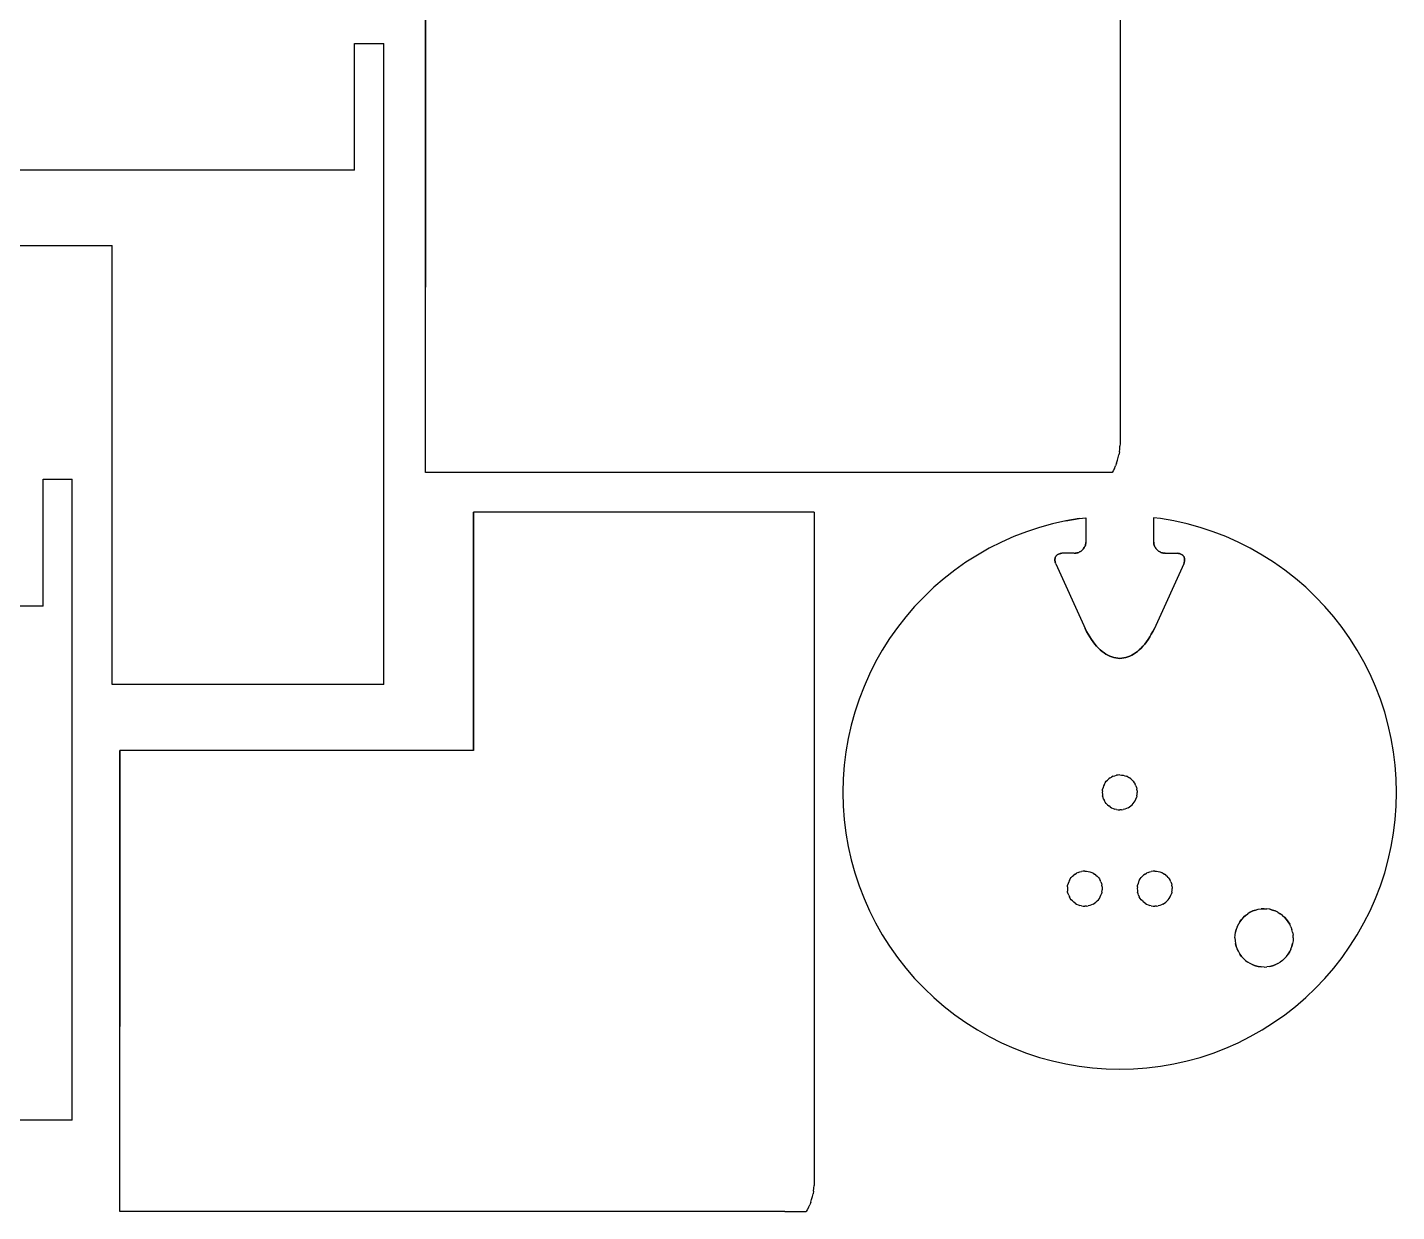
# Model space of a CAD drawing. Header units: millimetres. Extents: x 384 to 828, y -77 to 301.
# Drawn here: x 593.1 to 828.1, y -67.3 to 135.9 of the extents above; entities that cross this region are included whole.
import ezdxf

# ---------------------------------------------------------------- set-up
doc = ezdxf.new("R2010")
doc.units = ezdxf.units.MM
doc.header["$MEASUREMENT"] = 0
doc.layers.get('0').update_dxf_attribs({"linetype": 'CONTINUOUS'})

msp = doc.modelspace()

# ---------------------------------------------------------------- linework, layer by layer
at = {"color": 1}
for p, q in [((780.62, 179.51), (780.62, 64.51)), ((780.62, 179.51), (780.62, 64.51)), ((661.47, 91.29), (661.47, 138.65)), ((661.47, 138.65), (661.47, 91.29)), ((649.28, 111.38), (649.28, 133.12)), ((649.28, 111.38), (649.28, 133.12)), ((649.28, 133.12), (654.28, 133.12)), ((649.28, 133.12), (654.28, 133.12)), ((654.28, 23.15), (654.28, 133.12)), ((654.28, 23.15), (654.28, 133.12)), ((649.28, 111.38), (577.58, 111.38)), ((649.28, 111.38), (577.58, 111.38)), ((582.58, 98.44), (607.69, 98.44)), ((582.58, 98.44), (607.69, 98.44)), ((607.69, 23.15), (607.69, 98.44)), ((607.69, 23.15), (607.69, 98.44)), ((661.47, 59.51), (661.47, 91.29)), ((661.47, 59.51), (661.47, 91.29)), ((780.51, 63.04), (780.57, 63.53)), ((780.51, 63.04), (780.57, 63.53)), ((780.57, 63.53), (780.61, 64.02)), ((780.57, 63.53), (780.61, 64.02)), ((780.62, 64.51), (780.61, 64.02)), ((780.62, 64.51), (780.61, 64.02)), ((780.03, 61.14), (779.86, 60.68)), ((780.03, 61.14), (779.86, 60.68)), ((780.03, 61.14), (780.19, 61.61)), ((780.03, 61.14), (780.19, 61.61)), ((780.19, 61.61), (780.32, 62.08)), ((780.19, 61.61), (780.32, 62.08)), ((780.32, 62.08), (780.43, 62.56)), ((780.32, 62.08), (780.43, 62.56)), ((780.51, 63.04), (780.43, 62.56)), ((780.51, 63.04), (780.43, 62.56)), ((779.27, 59.51), (661.47, 59.51)), ((779.27, 59.51), (661.47, 59.51)), ((779.44, 59.8), (779.27, 59.51)), ((779.44, 59.8), (779.27, 59.51)), ((779.66, 60.23), (779.44, 59.8)), ((779.66, 60.23), (779.44, 59.8)), ((779.66, 60.23), (779.86, 60.68)), ((779.66, 60.23), (779.86, 60.68)), ((595.83, 36.6), (595.83, 58.35)), ((595.83, 36.6), (595.83, 58.35)), ((595.83, 58.35), (600.83, 58.35)), ((595.83, 58.35), (600.83, 58.35)), ((600.83, -51.62), (600.83, 58.35)), ((600.83, -51.62), (600.83, 58.35)), ((669.71, 11.84), (669.71, 52.7)), ((669.71, 52.7), (669.71, 11.84)), ((728.13, 52.7), (669.71, 52.7)), ((728.13, 52.7), (669.71, 52.7)), ((728.13, 52.7), (728.13, -62.3)), ((728.13, 52.7), (728.13, -62.3)), ((773.61, 51.61), (774.76, 51.75)), ((773.61, 51.61), (774.76, 51.75)), ((774.76, 51.75), (774.76, 47.66)), ((774.76, 51.75), (774.76, 47.66)), ((787.55, 51.61), (786.39, 51.75)), ((786.39, 51.75), (786.39, 47.66)), ((787.55, 51.61), (786.39, 51.75)), ((786.39, 51.75), (786.39, 47.66)), ((764.57, 49.35), (762.4, 48.51)), ((764.57, 49.35), (762.4, 48.51)), ((766.79, 50.08), (764.57, 49.35)), ((766.79, 50.08), (764.57, 49.35)), ((769.04, 50.7), (766.79, 50.08)), ((769.04, 50.7), (766.79, 50.08)), ((771.31, 51.21), (769.04, 50.7)), ((771.31, 51.21), (769.04, 50.7)), ((773.61, 51.61), (771.31, 51.21)), ((771.31, 51.21), (773.61, 51.61)), ((789.84, 51.21), (787.55, 51.61)), ((789.84, 51.21), (787.55, 51.61)), ((792.12, 50.7), (789.84, 51.21)), ((792.12, 50.7), (789.84, 51.21)), ((794.37, 50.08), (792.12, 50.7)), ((794.37, 50.08), (792.12, 50.7)), ((796.58, 49.35), (794.37, 50.08)), ((796.58, 49.35), (794.37, 50.08)), ((798.75, 48.51), (796.58, 49.35)), ((798.75, 48.51), (796.58, 49.35)), ((760.27, 47.56), (758.19, 46.51)), ((760.27, 47.56), (758.19, 46.51)), ((762.4, 48.51), (760.27, 47.56)), ((762.4, 48.51), (760.27, 47.56)), ((774.61, 46.9), (774.67, 47.04)), ((774.67, 47.04), (774.61, 46.9)), ((774.67, 47.04), (774.71, 47.2)), ((774.71, 47.2), (774.67, 47.04)), ((774.71, 47.2), (774.74, 47.35)), ((774.74, 47.35), (774.71, 47.2)), ((774.76, 47.51), (774.74, 47.35)), ((774.74, 47.35), (774.76, 47.51)), ((774.76, 47.66), (774.76, 47.51)), ((774.76, 47.66), (774.76, 47.51)), ((786.39, 47.66), (786.4, 47.51)), ((786.39, 47.66), (786.4, 47.51)), ((786.4, 47.51), (786.41, 47.35)), ((786.41, 47.35), (786.4, 47.51)), ((786.41, 47.35), (786.44, 47.2)), ((786.44, 47.2), (786.41, 47.35)), ((786.44, 47.2), (786.49, 47.04)), ((786.49, 47.04), (786.44, 47.2)), ((786.49, 47.04), (786.54, 46.9)), ((786.54, 46.9), (786.49, 47.04)), ((800.89, 47.56), (798.75, 48.51)), ((800.89, 47.56), (798.75, 48.51)), ((802.97, 46.51), (800.89, 47.56)), ((802.97, 46.51), (800.89, 47.56)), ((756.16, 45.36), (754.19, 44.12)), ((756.16, 45.36), (754.19, 44.12)), ((758.19, 46.51), (756.16, 45.36)), ((758.19, 46.51), (756.16, 45.36)), ((769.45, 44.54), (769.46, 44.67)), ((769.46, 44.67), (769.45, 44.54)), ((769.46, 44.67), (769.48, 44.79)), ((769.48, 44.79), (769.46, 44.67)), ((769.48, 44.79), (769.51, 44.91)), ((769.51, 44.91), (769.48, 44.79)), ((769.51, 44.91), (769.56, 45.02)), ((769.56, 45.02), (769.51, 44.91)), ((769.56, 45.02), (769.61, 45.13)), ((769.61, 45.13), (769.56, 45.02)), ((769.69, 45.23), (769.61, 45.13)), ((769.61, 45.13), (769.69, 45.23)), ((769.77, 45.31), (769.69, 45.23)), ((769.69, 45.23), (769.77, 45.31)), ((769.86, 45.39), (769.77, 45.31)), ((769.77, 45.31), (769.86, 45.39)), ((769.97, 45.46), (769.86, 45.39)), ((769.86, 45.39), (769.97, 45.46)), ((770.08, 45.52), (769.97, 45.46)), ((769.97, 45.46), (770.08, 45.52)), ((770.21, 45.57), (770.08, 45.52)), ((770.08, 45.52), (770.21, 45.57)), ((770.34, 45.61), (770.21, 45.57)), ((770.21, 45.57), (770.34, 45.61)), ((770.34, 45.61), (770.48, 45.64)), ((770.48, 45.64), (770.34, 45.61)), ((770.48, 45.64), (770.63, 45.66)), ((770.63, 45.66), (770.48, 45.64)), ((770.79, 45.66), (770.63, 45.66)), ((770.79, 45.66), (770.63, 45.66)), ((772.76, 45.66), (770.79, 45.66)), ((772.76, 45.66), (770.79, 45.66)), ((772.76, 45.66), (772.92, 45.67)), ((772.76, 45.66), (772.92, 45.67)), ((772.92, 45.67), (773.08, 45.69)), ((773.08, 45.69), (772.92, 45.67)), ((773.23, 45.72), (773.08, 45.69)), ((773.08, 45.69), (773.23, 45.72)), ((773.38, 45.76), (773.23, 45.72)), ((773.23, 45.72), (773.38, 45.76)), ((773.53, 45.81), (773.38, 45.76)), ((773.38, 45.76), (773.53, 45.81)), ((773.53, 45.81), (773.67, 45.88)), ((773.67, 45.88), (773.53, 45.81)), ((773.67, 45.88), (773.81, 45.96)), ((773.81, 45.96), (773.67, 45.88)), ((773.81, 45.96), (773.94, 46.04)), ((773.94, 46.04), (773.81, 45.96)), ((773.94, 46.04), (774.06, 46.14)), ((774.06, 46.14), (773.94, 46.04)), ((774.06, 46.14), (774.18, 46.25)), ((774.18, 46.25), (774.06, 46.14)), ((774.29, 46.36), (774.18, 46.25)), ((774.18, 46.25), (774.29, 46.36)), ((774.38, 46.49), (774.29, 46.36)), ((774.29, 46.36), (774.38, 46.49)), ((774.47, 46.62), (774.38, 46.49)), ((774.38, 46.49), (774.47, 46.62)), ((774.55, 46.75), (774.47, 46.62)), ((774.47, 46.62), (774.55, 46.75)), ((774.55, 46.75), (774.61, 46.9)), ((774.61, 46.9), (774.55, 46.75)), ((786.61, 46.75), (786.54, 46.9)), ((786.54, 46.9), (786.61, 46.75)), ((786.68, 46.62), (786.61, 46.75)), ((786.61, 46.75), (786.68, 46.62)), ((786.77, 46.49), (786.68, 46.62)), ((786.68, 46.62), (786.77, 46.49)), ((786.87, 46.36), (786.77, 46.49)), ((786.77, 46.49), (786.87, 46.36)), ((786.87, 46.36), (786.98, 46.25)), ((786.98, 46.25), (786.87, 46.36)), ((786.98, 46.25), (787.09, 46.14)), ((787.09, 46.14), (786.98, 46.25)), ((787.09, 46.14), (787.21, 46.04)), ((787.21, 46.04), (787.09, 46.14)), ((787.21, 46.04), (787.34, 45.96)), ((787.34, 45.96), (787.21, 46.04)), ((787.48, 45.88), (787.34, 45.96)), ((787.34, 45.96), (787.48, 45.88)), ((787.62, 45.81), (787.48, 45.88)), ((787.48, 45.88), (787.62, 45.81)), ((787.77, 45.76), (787.62, 45.81)), ((787.62, 45.81), (787.77, 45.76)), ((787.77, 45.76), (787.92, 45.72)), ((787.92, 45.72), (787.77, 45.76)), ((787.92, 45.72), (788.08, 45.69)), ((788.08, 45.69), (787.92, 45.72)), ((788.08, 45.69), (788.23, 45.67)), ((788.23, 45.67), (788.08, 45.69)), ((788.39, 45.66), (788.23, 45.67)), ((788.39, 45.66), (788.23, 45.67)), ((788.39, 45.66), (790.37, 45.66)), ((788.39, 45.66), (790.37, 45.66)), ((790.37, 45.66), (790.52, 45.66)), ((790.37, 45.66), (790.52, 45.66)), ((790.52, 45.66), (790.67, 45.64)), ((790.67, 45.64), (790.52, 45.66)), ((790.67, 45.64), (790.81, 45.61)), ((790.81, 45.61), (790.67, 45.64)), ((790.81, 45.61), (790.94, 45.57)), ((790.94, 45.57), (790.81, 45.61)), ((790.94, 45.57), (791.07, 45.52)), ((791.07, 45.52), (790.94, 45.57)), ((791.18, 45.46), (791.07, 45.52)), ((791.07, 45.52), (791.18, 45.46)), ((791.29, 45.39), (791.18, 45.46)), ((791.18, 45.46), (791.29, 45.39)), ((791.38, 45.31), (791.29, 45.39)), ((791.29, 45.39), (791.38, 45.31)), ((791.47, 45.23), (791.38, 45.31)), ((791.38, 45.31), (791.47, 45.23)), ((791.54, 45.13), (791.47, 45.23)), ((791.47, 45.23), (791.54, 45.13)), ((791.6, 45.02), (791.54, 45.13)), ((791.54, 45.13), (791.6, 45.02)), ((791.64, 44.91), (791.6, 45.02)), ((791.6, 45.02), (791.64, 44.91)), ((791.64, 44.91), (791.68, 44.79)), ((791.68, 44.79), (791.64, 44.91)), ((791.68, 44.79), (791.7, 44.67)), ((791.7, 44.67), (791.68, 44.79)), ((791.7, 44.67), (791.71, 44.54)), ((791.71, 44.54), (791.7, 44.67)), ((805, 45.36), (802.97, 46.51)), ((805, 45.36), (802.97, 46.51)), ((806.97, 44.12), (805, 45.36)), ((806.97, 44.12), (805, 45.36)), ((752.28, 42.78), (750.44, 41.34)), ((752.28, 42.78), (750.44, 41.34)), ((754.19, 44.12), (752.28, 42.78)), ((754.19, 44.12), (752.28, 42.78)), ((769.46, 44.4), (769.45, 44.54)), ((769.45, 44.54), (769.46, 44.4)), ((769.47, 44.27), (769.46, 44.4)), ((769.46, 44.4), (769.47, 44.27)), ((769.51, 44.13), (769.47, 44.27)), ((769.47, 44.27), (769.51, 44.13)), ((769.55, 43.98), (769.51, 44.13)), ((769.51, 44.13), (769.55, 43.98)), ((769.61, 43.84), (769.55, 43.98)), ((769.61, 43.84), (769.55, 43.98)), ((769.61, 43.84), (774.39, 33.29)), ((769.61, 43.84), (774.39, 33.29)), ((791.54, 43.84), (786.76, 33.29)), ((791.54, 43.84), (786.76, 33.29)), ((791.54, 43.84), (791.6, 43.98)), ((791.54, 43.84), (791.6, 43.98)), ((791.65, 44.13), (791.6, 43.98)), ((791.6, 43.98), (791.65, 44.13)), ((791.68, 44.27), (791.65, 44.13)), ((791.65, 44.13), (791.68, 44.27)), ((791.7, 44.4), (791.68, 44.27)), ((791.68, 44.27), (791.7, 44.4)), ((791.71, 44.54), (791.7, 44.4)), ((791.7, 44.4), (791.71, 44.54)), ((808.87, 42.78), (806.97, 44.12)), ((808.87, 42.78), (806.97, 44.12)), ((810.71, 41.34), (808.87, 42.78)), ((810.71, 41.34), (808.87, 42.78)), ((750.44, 41.34), (748.68, 39.82)), ((750.44, 41.34), (748.68, 39.82)), ((812.48, 39.82), (810.71, 41.34)), ((812.48, 39.82), (810.71, 41.34)), ((746.99, 38.21), (745.38, 36.52)), ((746.99, 38.21), (745.38, 36.52)), ((748.68, 39.82), (746.99, 38.21)), ((748.68, 39.82), (746.99, 38.21)), ((814.16, 38.21), (812.48, 39.82)), ((814.16, 38.21), (812.48, 39.82)), ((815.77, 36.52), (814.16, 38.21)), ((815.77, 36.52), (814.16, 38.21)), ((595.83, 36.6), (524.13, 36.6)), ((595.83, 36.6), (524.13, 36.6)), ((745.38, 36.52), (743.86, 34.76)), ((745.38, 36.52), (743.86, 34.76)), ((817.3, 34.76), (815.77, 36.52)), ((817.3, 34.76), (815.77, 36.52)), ((742.42, 32.92), (741.08, 31.01)), ((742.42, 32.92), (741.08, 31.01)), ((743.86, 34.76), (742.42, 32.92)), ((743.86, 34.76), (742.42, 32.92)), ((774.39, 33.29), (774.64, 32.76)), ((774.39, 33.29), (774.64, 32.76)), ((786.76, 33.29), (786.52, 32.76)), ((786.76, 33.29), (786.52, 32.76)), ((818.73, 32.92), (817.3, 34.76)), ((818.73, 32.92), (817.3, 34.76)), ((820.07, 31.01), (818.73, 32.92)), ((820.07, 31.01), (818.73, 32.92)), ((741.08, 31.01), (739.83, 29.04)), ((741.08, 31.01), (739.83, 29.04)), ((774.89, 32.26), (774.64, 32.76)), ((774.64, 32.76), (774.89, 32.26)), ((775.16, 31.78), (774.89, 32.26)), ((774.89, 32.26), (775.16, 31.78)), ((775.43, 31.32), (775.16, 31.78)), ((775.16, 31.78), (775.43, 31.32)), ((775.43, 31.32), (775.72, 30.88)), ((775.72, 30.88), (775.43, 31.32)), ((775.72, 30.88), (776.01, 30.47)), ((776.01, 30.47), (775.72, 30.88)), ((785.44, 30.88), (785.15, 30.47)), ((785.15, 30.47), (785.44, 30.88)), ((785.72, 31.32), (785.44, 30.88)), ((785.44, 30.88), (785.72, 31.32)), ((785.72, 31.32), (785.99, 31.78)), ((785.99, 31.78), (785.72, 31.32)), ((785.99, 31.78), (786.26, 32.26)), ((786.26, 32.26), (785.99, 31.78)), ((786.26, 32.26), (786.52, 32.76)), ((786.52, 32.76), (786.26, 32.26)), ((821.32, 29.04), (820.07, 31.01)), ((821.32, 29.04), (820.07, 31.01)), ((739.83, 29.04), (738.69, 27.01)), ((739.83, 29.04), (738.69, 27.01)), ((776.01, 30.47), (776.3, 30.09)), ((776.3, 30.09), (776.01, 30.47)), ((776.6, 29.73), (776.3, 30.09)), ((776.3, 30.09), (776.6, 29.73)), ((776.91, 29.4), (776.6, 29.73)), ((776.6, 29.73), (776.91, 29.4)), ((777.23, 29.1), (776.91, 29.4)), ((776.91, 29.4), (777.23, 29.1)), ((777.55, 28.82), (777.23, 29.1)), ((777.23, 29.1), (777.55, 28.82)), ((777.55, 28.82), (777.87, 28.57)), ((777.87, 28.57), (777.55, 28.82)), ((777.87, 28.57), (778.2, 28.35)), ((778.2, 28.35), (777.87, 28.57)), ((778.2, 28.35), (778.53, 28.16)), ((778.53, 28.16), (778.2, 28.35)), ((782.95, 28.35), (782.62, 28.16)), ((782.62, 28.16), (782.95, 28.35)), ((782.95, 28.35), (783.28, 28.57)), ((783.28, 28.57), (782.95, 28.35)), ((783.28, 28.57), (783.61, 28.82)), ((783.61, 28.82), (783.28, 28.57)), ((783.61, 28.82), (783.93, 29.1)), ((783.93, 29.1), (783.61, 28.82)), ((783.93, 29.1), (784.24, 29.4)), ((784.24, 29.4), (783.93, 29.1)), ((784.55, 29.73), (784.24, 29.4)), ((784.24, 29.4), (784.55, 29.73)), ((784.85, 30.09), (784.55, 29.73)), ((784.55, 29.73), (784.85, 30.09)), ((785.15, 30.47), (784.85, 30.09)), ((784.85, 30.09), (785.15, 30.47)), ((822.47, 27.01), (821.32, 29.04)), ((822.47, 27.01), (821.32, 29.04)), ((738.69, 27.01), (737.64, 24.93)), ((738.69, 27.01), (737.64, 24.93)), ((778.53, 28.16), (778.87, 28)), ((778.87, 28), (778.53, 28.16)), ((779.21, 27.87), (778.87, 28)), ((778.87, 28), (779.21, 27.87)), ((779.55, 27.76), (779.21, 27.87)), ((779.21, 27.87), (779.55, 27.76)), ((779.89, 27.69), (779.55, 27.76)), ((779.55, 27.76), (779.89, 27.69)), ((780.23, 27.64), (779.89, 27.69)), ((779.89, 27.69), (780.23, 27.64)), ((780.58, 27.63), (780.23, 27.64)), ((780.23, 27.64), (780.58, 27.63)), ((780.58, 27.63), (780.92, 27.64)), ((780.92, 27.64), (780.58, 27.63)), ((780.92, 27.64), (781.26, 27.69)), ((781.26, 27.69), (780.92, 27.64)), ((781.26, 27.69), (781.61, 27.76)), ((781.61, 27.76), (781.26, 27.69)), ((781.95, 27.87), (781.61, 27.76)), ((781.61, 27.76), (781.95, 27.87)), ((782.28, 28), (781.95, 27.87)), ((781.95, 27.87), (782.28, 28)), ((782.62, 28.16), (782.28, 28)), ((782.28, 28), (782.62, 28.16)), ((823.52, 24.93), (822.47, 27.01)), ((823.52, 24.93), (822.47, 27.01)), ((737.64, 24.93), (736.69, 22.8)), ((737.64, 24.93), (736.69, 22.8)), ((824.46, 22.8), (823.52, 24.93)), ((824.46, 22.8), (823.52, 24.93)), ((654.28, 23.15), (607.69, 23.15)), ((654.28, 23.15), (607.69, 23.15)), ((736.69, 22.8), (735.85, 20.62)), ((736.69, 22.8), (735.85, 20.62)), ((825.3, 20.62), (824.46, 22.8)), ((825.3, 20.62), (824.46, 22.8)), ((735.85, 20.62), (735.12, 18.41)), ((735.85, 20.62), (735.12, 18.41)), ((826.03, 18.41), (825.3, 20.62)), ((826.03, 18.41), (825.3, 20.62)), ((735.12, 18.41), (734.5, 16.16)), ((735.12, 18.41), (734.5, 16.16)), ((826.65, 16.16), (826.03, 18.41)), ((826.65, 16.16), (826.03, 18.41)), ((734.5, 16.16), (733.99, 13.89)), ((734.5, 16.16), (733.99, 13.89)), ((827.16, 13.89), (826.65, 16.16)), ((827.16, 13.89), (826.65, 16.16)), ((608.98, -35.52), (608.98, 11.84)), ((608.98, 11.84), (608.98, -35.52)), ((669.71, 11.84), (608.98, 11.84)), ((669.71, 11.84), (608.98, 11.84)), ((733.99, 13.89), (733.59, 11.59)), ((733.99, 13.89), (733.59, 11.59)), ((827.56, 11.59), (827.16, 13.89)), ((827.56, 11.59), (827.16, 13.89)), ((733.59, 11.59), (733.31, 9.28)), ((733.59, 11.59), (733.31, 9.28)), ((827.85, 9.28), (827.56, 11.59)), ((827.85, 9.28), (827.56, 11.59)), ((733.31, 9.28), (733.13, 6.95)), ((733.31, 9.28), (733.13, 6.95)), ((778.91, 7.12), (778.67, 6.94)), ((778.91, 7.12), (778.67, 6.94)), ((778.91, 7.12), (779.16, 7.27)), ((778.91, 7.12), (779.16, 7.27)), ((779.43, 7.39), (779.16, 7.27)), ((779.43, 7.39), (779.16, 7.27)), ((779.43, 7.39), (779.71, 7.49)), ((779.43, 7.39), (779.71, 7.49)), ((779.71, 7.49), (779.99, 7.57)), ((779.71, 7.49), (779.99, 7.57)), ((780.28, 7.61), (779.99, 7.57)), ((780.28, 7.61), (779.99, 7.57)), ((780.58, 7.62), (780.28, 7.61)), ((780.58, 7.62), (780.28, 7.61)), ((780.58, 7.62), (780.87, 7.61)), ((780.58, 7.62), (780.87, 7.61)), ((780.87, 7.61), (781.16, 7.57)), ((780.87, 7.61), (781.16, 7.57)), ((781.16, 7.57), (781.45, 7.49)), ((781.16, 7.57), (781.45, 7.49)), ((781.45, 7.49), (781.72, 7.39)), ((781.45, 7.49), (781.72, 7.39)), ((781.99, 7.27), (781.72, 7.39)), ((781.99, 7.27), (781.72, 7.39)), ((781.99, 7.27), (782.24, 7.12)), ((781.99, 7.27), (782.24, 7.12)), ((782.48, 6.94), (782.24, 7.12)), ((782.48, 6.94), (782.24, 7.12)), ((828.02, 6.95), (827.85, 9.28)), ((828.02, 6.95), (827.85, 9.28)), ((733.13, 6.95), (733.08, 4.62)), ((733.13, 6.95), (733.08, 4.62)), ((777.59, 4.92), (777.58, 4.62)), ((777.59, 4.92), (777.58, 4.62)), ((777.59, 4.92), (777.63, 5.21)), ((777.59, 4.92), (777.63, 5.21)), ((777.71, 5.49), (777.63, 5.21)), ((777.71, 5.49), (777.63, 5.21)), ((777.81, 5.77), (777.71, 5.49)), ((777.81, 5.77), (777.71, 5.49)), ((777.93, 6.04), (777.81, 5.77)), ((777.93, 6.04), (777.81, 5.77)), ((777.93, 6.04), (778.08, 6.29)), ((777.93, 6.04), (778.08, 6.29)), ((778.08, 6.29), (778.26, 6.53)), ((778.08, 6.29), (778.26, 6.53)), ((778.26, 6.53), (778.46, 6.74)), ((778.26, 6.53), (778.46, 6.74)), ((778.46, 6.74), (778.67, 6.94)), ((778.46, 6.74), (778.67, 6.94)), ((782.48, 6.94), (782.7, 6.74)), ((782.48, 6.94), (782.7, 6.74)), ((782.9, 6.53), (782.7, 6.74)), ((782.9, 6.53), (782.7, 6.74)), ((782.9, 6.53), (783.07, 6.29)), ((782.9, 6.53), (783.07, 6.29)), ((783.07, 6.29), (783.22, 6.04)), ((783.07, 6.29), (783.22, 6.04)), ((783.35, 5.77), (783.22, 6.04)), ((783.35, 5.77), (783.22, 6.04)), ((783.35, 5.77), (783.45, 5.49)), ((783.35, 5.77), (783.45, 5.49)), ((783.45, 5.49), (783.52, 5.21)), ((783.45, 5.49), (783.52, 5.21)), ((783.56, 4.92), (783.52, 5.21)), ((783.56, 4.92), (783.52, 5.21)), ((783.56, 4.92), (783.58, 4.62)), ((783.56, 4.92), (783.58, 4.62)), ((828.08, 4.62), (828.02, 6.95)), ((828.08, 4.62), (828.02, 6.95)), ((733.08, 4.62), (733.13, 2.29)), ((733.08, 4.62), (733.13, 2.29)), ((777.58, 4.62), (777.59, 4.33)), ((777.58, 4.62), (777.59, 4.33)), ((777.59, 4.33), (777.63, 4.04)), ((777.59, 4.33), (777.63, 4.04)), ((777.71, 3.75), (777.63, 4.04)), ((777.71, 3.75), (777.63, 4.04)), ((777.81, 3.47), (777.71, 3.75)), ((777.81, 3.47), (777.71, 3.75)), ((777.81, 3.47), (777.93, 3.21)), ((777.81, 3.47), (777.93, 3.21)), ((778.08, 2.96), (777.93, 3.21)), ((778.08, 2.96), (777.93, 3.21)), ((778.26, 2.72), (778.08, 2.96)), ((778.26, 2.72), (778.08, 2.96)), ((778.46, 2.5), (778.26, 2.72)), ((778.46, 2.5), (778.26, 2.72)), ((778.46, 2.5), (778.67, 2.3)), ((778.46, 2.5), (778.67, 2.3)), ((782.48, 2.3), (782.7, 2.5)), ((782.48, 2.3), (782.7, 2.5)), ((782.7, 2.5), (782.9, 2.72)), ((782.7, 2.5), (782.9, 2.72)), ((782.9, 2.72), (783.07, 2.96)), ((782.9, 2.72), (783.07, 2.96)), ((783.07, 2.96), (783.22, 3.21)), ((783.07, 2.96), (783.22, 3.21)), ((783.22, 3.21), (783.35, 3.47)), ((783.22, 3.21), (783.35, 3.47)), ((783.35, 3.47), (783.45, 3.75)), ((783.35, 3.47), (783.45, 3.75)), ((783.52, 4.04), (783.45, 3.75)), ((783.52, 4.04), (783.45, 3.75)), ((783.52, 4.04), (783.56, 4.33)), ((783.52, 4.04), (783.56, 4.33)), ((783.56, 4.33), (783.58, 4.62)), ((783.56, 4.33), (783.58, 4.62)), ((828.02, 2.29), (828.08, 4.62)), ((828.02, 2.29), (828.08, 4.62)), ((733.13, 2.29), (733.31, -0.03)), ((733.13, 2.29), (733.31, -0.03)), ((778.91, 2.13), (778.67, 2.3)), ((778.91, 2.13), (778.67, 2.3)), ((778.91, 2.13), (779.16, 1.98)), ((778.91, 2.13), (779.16, 1.98)), ((779.16, 1.98), (779.43, 1.85)), ((779.16, 1.98), (779.43, 1.85)), ((779.43, 1.85), (779.71, 1.75)), ((779.43, 1.85), (779.71, 1.75)), ((779.99, 1.68), (779.71, 1.75)), ((779.99, 1.68), (779.71, 1.75)), ((779.99, 1.68), (780.28, 1.64)), ((779.99, 1.68), (780.28, 1.64)), ((780.28, 1.64), (780.58, 1.62)), ((780.28, 1.64), (780.58, 1.62)), ((780.87, 1.64), (780.58, 1.62)), ((780.87, 1.64), (780.58, 1.62)), ((780.87, 1.64), (781.16, 1.68)), ((780.87, 1.64), (781.16, 1.68)), ((781.45, 1.75), (781.16, 1.68)), ((781.45, 1.75), (781.16, 1.68)), ((781.72, 1.85), (781.45, 1.75)), ((781.72, 1.85), (781.45, 1.75)), ((781.99, 1.98), (781.72, 1.85)), ((781.99, 1.98), (781.72, 1.85)), ((781.99, 1.98), (782.24, 2.13)), ((781.99, 1.98), (782.24, 2.13)), ((782.24, 2.13), (782.48, 2.3)), ((782.24, 2.13), (782.48, 2.3)), ((827.85, -0.03), (828.02, 2.29)), ((827.85, -0.03), (828.02, 2.29)), ((733.31, -0.03), (733.59, -2.35)), ((733.31, -0.03), (733.59, -2.35)), ((733.59, -2.35), (733.99, -4.64)), ((733.59, -2.35), (733.99, -4.64)), ((827.16, -4.64), (827.56, -2.35)), ((827.16, -4.64), (827.56, -2.35)), ((827.56, -2.35), (827.85, -0.03)), ((827.56, -2.35), (827.85, -0.03)), ((733.99, -4.64), (734.5, -6.92)), ((733.99, -4.64), (734.5, -6.92)), ((826.65, -6.92), (827.16, -4.64)), ((826.65, -6.92), (827.16, -4.64)), ((734.5, -6.92), (735.12, -9.17)), ((734.5, -6.92), (735.12, -9.17)), ((826.03, -9.17), (826.65, -6.92)), ((826.03, -9.17), (826.65, -6.92)), ((735.12, -9.17), (735.85, -11.38)), ((735.12, -9.17), (735.85, -11.38)), ((772.91, -9.39), (772.67, -9.56)), ((772.91, -9.39), (772.67, -9.56)), ((772.91, -9.39), (773.16, -9.24)), ((772.91, -9.39), (773.16, -9.24)), ((773.43, -9.11), (773.16, -9.24)), ((773.43, -9.11), (773.16, -9.24)), ((773.43, -9.11), (773.71, -9.01)), ((773.43, -9.11), (773.71, -9.01)), ((773.71, -9.01), (773.99, -8.94)), ((773.71, -9.01), (773.99, -8.94)), ((774.28, -8.9), (773.99, -8.94)), ((774.28, -8.9), (773.99, -8.94)), ((774.58, -8.88), (774.28, -8.9)), ((774.58, -8.88), (774.28, -8.9)), ((774.58, -8.88), (774.87, -8.9)), ((774.58, -8.88), (774.87, -8.9)), ((774.87, -8.9), (775.16, -8.94)), ((774.87, -8.9), (775.16, -8.94)), ((775.16, -8.94), (775.45, -9.01)), ((775.16, -8.94), (775.45, -9.01)), ((775.45, -9.01), (775.72, -9.11)), ((775.45, -9.01), (775.72, -9.11)), ((775.99, -9.24), (775.72, -9.11)), ((775.99, -9.24), (775.72, -9.11)), ((775.99, -9.24), (776.24, -9.39)), ((775.99, -9.24), (776.24, -9.39)), ((776.48, -9.56), (776.24, -9.39)), ((776.48, -9.56), (776.24, -9.39)), ((784.91, -9.39), (784.67, -9.56)), ((784.91, -9.39), (784.67, -9.56)), ((784.91, -9.39), (785.16, -9.24)), ((784.91, -9.39), (785.16, -9.24)), ((785.43, -9.11), (785.16, -9.24)), ((785.43, -9.11), (785.16, -9.24)), ((785.43, -9.11), (785.71, -9.01)), ((785.43, -9.11), (785.71, -9.01)), ((785.71, -9.01), (785.99, -8.94)), ((785.71, -9.01), (785.99, -8.94)), ((786.28, -8.9), (785.99, -8.94)), ((786.28, -8.9), (785.99, -8.94)), ((786.58, -8.88), (786.28, -8.9)), ((786.58, -8.88), (786.28, -8.9)), ((786.58, -8.88), (786.87, -8.9)), ((786.58, -8.88), (786.87, -8.9)), ((786.87, -8.9), (787.16, -8.94)), ((786.87, -8.9), (787.16, -8.94)), ((787.16, -8.94), (787.45, -9.01)), ((787.16, -8.94), (787.45, -9.01)), ((787.45, -9.01), (787.73, -9.11)), ((787.45, -9.01), (787.73, -9.11)), ((787.99, -9.24), (787.73, -9.11)), ((787.99, -9.24), (787.73, -9.11)), ((787.99, -9.24), (788.24, -9.39)), ((787.99, -9.24), (788.24, -9.39)), ((788.48, -9.56), (788.24, -9.39)), ((788.48, -9.56), (788.24, -9.39)), ((825.3, -11.38), (826.03, -9.17)), ((825.3, -11.38), (826.03, -9.17)), ((735.85, -11.38), (736.69, -13.55)), ((735.85, -11.38), (736.69, -13.55)), ((771.59, -11.59), (771.58, -11.88)), ((771.59, -11.59), (771.58, -11.88)), ((771.59, -11.59), (771.63, -11.3)), ((771.59, -11.59), (771.63, -11.3)), ((771.71, -11.01), (771.63, -11.3)), ((771.71, -11.01), (771.63, -11.3)), ((771.81, -10.73), (771.71, -11.01)), ((771.81, -10.73), (771.71, -11.01)), ((771.93, -10.47), (771.81, -10.73)), ((771.93, -10.47), (771.81, -10.73)), ((771.93, -10.47), (772.08, -10.21)), ((771.93, -10.47), (772.08, -10.21)), ((772.08, -10.21), (772.26, -9.98)), ((772.08, -10.21), (772.26, -9.98)), ((772.26, -9.98), (772.46, -9.76)), ((772.26, -9.98), (772.46, -9.76)), ((772.46, -9.76), (772.67, -9.56)), ((772.46, -9.76), (772.67, -9.56)), ((776.48, -9.56), (776.7, -9.76)), ((776.48, -9.56), (776.7, -9.76)), ((776.9, -9.98), (776.7, -9.76)), ((776.9, -9.98), (776.7, -9.76)), ((776.9, -9.98), (777.07, -10.21)), ((776.9, -9.98), (777.07, -10.21)), ((777.07, -10.21), (777.22, -10.47)), ((777.07, -10.21), (777.22, -10.47)), ((777.35, -10.73), (777.22, -10.47)), ((777.35, -10.73), (777.22, -10.47)), ((777.35, -10.73), (777.45, -11.01)), ((777.35, -10.73), (777.45, -11.01)), ((777.45, -11.01), (777.52, -11.3)), ((777.45, -11.01), (777.52, -11.3)), ((777.56, -11.59), (777.52, -11.3)), ((777.56, -11.59), (777.52, -11.3)), ((777.56, -11.59), (777.58, -11.88)), ((777.56, -11.59), (777.58, -11.88)), ((783.59, -11.59), (783.58, -11.88)), ((783.59, -11.59), (783.58, -11.88)), ((783.59, -11.59), (783.63, -11.3)), ((783.59, -11.59), (783.63, -11.3)), ((783.71, -11.01), (783.63, -11.3)), ((783.71, -11.01), (783.63, -11.3)), ((783.81, -10.73), (783.71, -11.01)), ((783.81, -10.73), (783.71, -11.01)), ((783.93, -10.47), (783.81, -10.73)), ((783.93, -10.47), (783.81, -10.73)), ((783.93, -10.47), (784.08, -10.21)), ((783.93, -10.47), (784.08, -10.21)), ((784.08, -10.21), (784.26, -9.98)), ((784.08, -10.21), (784.26, -9.98)), ((784.26, -9.98), (784.46, -9.76)), ((784.26, -9.98), (784.46, -9.76)), ((784.46, -9.76), (784.67, -9.56)), ((784.46, -9.76), (784.67, -9.56)), ((788.48, -9.56), (788.7, -9.76)), ((788.48, -9.56), (788.7, -9.76)), ((788.9, -9.98), (788.7, -9.76)), ((788.9, -9.98), (788.7, -9.76)), ((788.9, -9.98), (789.07, -10.21)), ((788.9, -9.98), (789.07, -10.21)), ((789.07, -10.21), (789.22, -10.47)), ((789.07, -10.21), (789.22, -10.47)), ((789.35, -10.73), (789.22, -10.47)), ((789.35, -10.73), (789.22, -10.47)), ((789.35, -10.73), (789.45, -11.01)), ((789.35, -10.73), (789.45, -11.01)), ((789.45, -11.01), (789.52, -11.3)), ((789.45, -11.01), (789.52, -11.3)), ((789.56, -11.59), (789.52, -11.3)), ((789.56, -11.59), (789.52, -11.3)), ((789.56, -11.59), (789.58, -11.88)), ((789.56, -11.59), (789.58, -11.88)), ((824.46, -13.55), (825.3, -11.38)), ((824.46, -13.55), (825.3, -11.38)), ((736.69, -13.55), (737.64, -15.69)), ((736.69, -13.55), (737.64, -15.69)), ((771.58, -11.88), (771.59, -12.18)), ((771.58, -11.88), (771.59, -12.18)), ((771.59, -12.18), (771.61, -12.31)), ((771.59, -12.18), (771.61, -12.31)), ((771.63, -12.47), (771.61, -12.31)), ((771.63, -12.47), (771.61, -12.31)), ((771.71, -12.75), (771.63, -12.47)), ((771.71, -12.75), (771.63, -12.47)), ((771.81, -13.03), (771.71, -12.75)), ((771.81, -13.03), (771.71, -12.75)), ((771.81, -13.03), (771.93, -13.3)), ((771.81, -13.03), (771.93, -13.3)), ((772.08, -13.55), (771.93, -13.3)), ((772.08, -13.55), (771.93, -13.3)), ((772.26, -13.78), (772.08, -13.55)), ((772.26, -13.78), (772.08, -13.55)), ((772.46, -14), (772.26, -13.78)), ((772.46, -14), (772.26, -13.78)), ((772.46, -14), (772.67, -14.2)), ((772.46, -14), (772.67, -14.2)), ((776.48, -14.2), (776.7, -14)), ((776.48, -14.2), (776.7, -14)), ((776.7, -14), (776.9, -13.78)), ((776.7, -14), (776.9, -13.78)), ((776.9, -13.78), (777.07, -13.55)), ((776.9, -13.78), (777.07, -13.55)), ((777.07, -13.55), (777.22, -13.3)), ((777.07, -13.55), (777.22, -13.3)), ((777.22, -13.3), (777.35, -13.03)), ((777.22, -13.3), (777.35, -13.03)), ((777.35, -13.03), (777.45, -12.75)), ((777.35, -13.03), (777.45, -12.75)), ((777.52, -12.47), (777.45, -12.75)), ((777.52, -12.47), (777.45, -12.75)), ((777.52, -12.47), (777.56, -12.18)), ((777.52, -12.47), (777.56, -12.18)), ((777.56, -12.18), (777.57, -12.1)), ((777.56, -12.18), (777.57, -12.1)), ((777.58, -11.88), (777.57, -12.1)), ((777.58, -11.88), (777.57, -12.1)), ((783.58, -11.88), (783.59, -12.18)), ((783.58, -11.88), (783.59, -12.18)), ((783.59, -12.18), (783.63, -12.47)), ((783.59, -12.18), (783.63, -12.47)), ((783.71, -12.75), (783.63, -12.47)), ((783.71, -12.75), (783.63, -12.47)), ((783.81, -13.03), (783.71, -12.75)), ((783.81, -13.03), (783.71, -12.75)), ((783.81, -13.03), (783.93, -13.3)), ((783.81, -13.03), (783.93, -13.3)), ((784.08, -13.55), (783.93, -13.3)), ((784.08, -13.55), (783.93, -13.3)), ((784.26, -13.78), (784.08, -13.55)), ((784.26, -13.78), (784.08, -13.55)), ((784.46, -14), (784.26, -13.78)), ((784.46, -14), (784.26, -13.78)), ((784.46, -14), (784.67, -14.2)), ((784.46, -14), (784.67, -14.2)), ((788.48, -14.2), (788.7, -14)), ((788.48, -14.2), (788.7, -14)), ((788.7, -14), (788.9, -13.78)), ((788.7, -14), (788.9, -13.78)), ((788.9, -13.78), (789.07, -13.55)), ((788.9, -13.78), (789.07, -13.55)), ((789.07, -13.55), (789.22, -13.3)), ((789.07, -13.55), (789.22, -13.3)), ((789.22, -13.3), (789.35, -13.03)), ((789.22, -13.3), (789.35, -13.03)), ((789.35, -13.03), (789.45, -12.75)), ((789.35, -13.03), (789.45, -12.75)), ((789.52, -12.47), (789.45, -12.75)), ((789.52, -12.47), (789.45, -12.75)), ((789.52, -12.47), (789.56, -12.18)), ((789.52, -12.47), (789.56, -12.18)), ((789.56, -12.18), (789.58, -11.88)), ((789.56, -12.18), (789.58, -11.88)), ((823.52, -15.69), (824.46, -13.55)), ((823.52, -15.69), (824.46, -13.55)), ((737.64, -15.69), (738.69, -17.77)), ((737.64, -15.69), (738.69, -17.77)), ((772.91, -14.38), (772.67, -14.2)), ((772.91, -14.38), (772.67, -14.2)), ((772.91, -14.38), (773.16, -14.53)), ((772.91, -14.38), (773.16, -14.53)), ((773.16, -14.53), (773.43, -14.65)), ((773.16, -14.53), (773.43, -14.65)), ((773.43, -14.65), (773.71, -14.75)), ((773.43, -14.65), (773.71, -14.75)), ((773.99, -14.82), (773.71, -14.75)), ((773.99, -14.82), (773.71, -14.75)), ((773.99, -14.82), (774.28, -14.87)), ((773.99, -14.82), (774.28, -14.87)), ((774.28, -14.87), (774.58, -14.88)), ((774.28, -14.87), (774.58, -14.88)), ((774.87, -14.87), (774.58, -14.88)), ((774.87, -14.87), (774.58, -14.88)), ((774.87, -14.87), (775.16, -14.82)), ((774.87, -14.87), (775.16, -14.82)), ((775.45, -14.75), (775.16, -14.82)), ((775.45, -14.75), (775.16, -14.82)), ((775.72, -14.65), (775.45, -14.75)), ((775.72, -14.65), (775.45, -14.75)), ((775.99, -14.53), (775.72, -14.65)), ((775.99, -14.53), (775.72, -14.65)), ((775.99, -14.53), (776.24, -14.38)), ((775.99, -14.53), (776.24, -14.38)), ((776.24, -14.38), (776.48, -14.2)), ((776.24, -14.38), (776.48, -14.2)), ((784.91, -14.38), (784.67, -14.2)), ((784.91, -14.38), (784.67, -14.2)), ((784.91, -14.38), (785.16, -14.53)), ((784.91, -14.38), (785.16, -14.53)), ((785.16, -14.53), (785.43, -14.65)), ((785.16, -14.53), (785.43, -14.65)), ((785.43, -14.65), (785.71, -14.75)), ((785.43, -14.65), (785.71, -14.75)), ((785.99, -14.82), (785.71, -14.75)), ((785.99, -14.82), (785.71, -14.75)), ((785.99, -14.82), (786.28, -14.87)), ((785.99, -14.82), (786.28, -14.87)), ((786.28, -14.87), (786.58, -14.88)), ((786.28, -14.87), (786.58, -14.88)), ((786.87, -14.87), (786.58, -14.88)), ((786.87, -14.87), (786.58, -14.88)), ((786.87, -14.87), (787.16, -14.82)), ((786.87, -14.87), (787.16, -14.82)), ((787.45, -14.75), (787.16, -14.82)), ((787.45, -14.75), (787.16, -14.82)), ((787.73, -14.65), (787.45, -14.75)), ((787.73, -14.65), (787.45, -14.75)), ((787.99, -14.53), (787.73, -14.65)), ((787.99, -14.53), (787.73, -14.65)), ((787.99, -14.53), (788.24, -14.38)), ((787.99, -14.53), (788.24, -14.38)), ((788.24, -14.38), (788.48, -14.2)), ((788.24, -14.38), (788.48, -14.2)), ((802.15, -16.47), (802.55, -16.18)), ((802.15, -16.47), (802.55, -16.18)), ((802.97, -15.93), (802.55, -16.18)), ((802.97, -15.93), (802.55, -16.18)), ((802.97, -15.93), (803.41, -15.72)), ((803.41, -15.72), (802.97, -15.93)), ((803.41, -15.72), (803.87, -15.55)), ((803.87, -15.55), (803.41, -15.72)), ((803.87, -15.55), (804.35, -15.43)), ((803.87, -15.55), (804.35, -15.43)), ((804.35, -15.43), (804.84, -15.36)), ((804.35, -15.43), (804.84, -15.36)), ((804.84, -15.36), (805.33, -15.34)), ((805.33, -15.34), (804.84, -15.36)), ((805.33, -15.34), (805.82, -15.36)), ((805.33, -15.34), (805.82, -15.36)), ((806.3, -15.43), (805.82, -15.36)), ((806.3, -15.43), (805.82, -15.36)), ((806.78, -15.55), (806.3, -15.43)), ((806.3, -15.43), (806.78, -15.55)), ((806.78, -15.55), (807.24, -15.72)), ((807.24, -15.72), (806.78, -15.55)), ((807.68, -15.93), (807.24, -15.72)), ((807.68, -15.93), (807.24, -15.72)), ((807.68, -15.93), (808.1, -16.18)), ((807.68, -15.93), (808.1, -16.18)), ((808.5, -16.47), (808.1, -16.18)), ((808.5, -16.47), (808.1, -16.18)), ((822.47, -17.77), (823.52, -15.69)), ((822.47, -17.77), (823.52, -15.69)), ((738.69, -17.77), (739.83, -19.8)), ((738.69, -17.77), (739.83, -19.8)), ((800.71, -18.42), (800.54, -18.89)), ((800.71, -18.42), (800.54, -18.89)), ((800.92, -17.98), (800.71, -18.42)), ((800.71, -18.42), (800.92, -17.98)), ((801.17, -17.56), (800.92, -17.98)), ((801.11, -17.66), (800.92, -17.98)), ((801.11, -17.66), (801.17, -17.56)), ((801.46, -17.17), (801.17, -17.56)), ((801.17, -17.56), (801.46, -17.17)), ((801.79, -16.8), (801.46, -17.17)), ((801.79, -16.8), (801.46, -17.17)), ((802.15, -16.47), (801.79, -16.8)), ((801.79, -16.8), (802.15, -16.47)), ((808.5, -16.47), (808.86, -16.8)), ((808.5, -16.47), (808.86, -16.8)), ((808.86, -16.8), (809.19, -17.17)), ((809.19, -17.17), (808.86, -16.8)), ((809.48, -17.56), (809.19, -17.17)), ((809.19, -17.17), (809.48, -17.56)), ((809.74, -17.98), (809.48, -17.56)), ((809.48, -17.56), (809.74, -17.98)), ((809.94, -18.42), (809.74, -17.98)), ((809.94, -18.42), (809.74, -17.98)), ((809.94, -18.42), (810.11, -18.89)), ((809.94, -18.42), (810.11, -18.89)), ((821.32, -19.8), (822.47, -17.77)), ((821.32, -19.8), (822.47, -17.77)), ((739.83, -19.8), (741.08, -21.77)), ((739.83, -19.8), (741.08, -21.77)), ((800.33, -20.34), (800.35, -19.85)), ((800.33, -20.34), (800.35, -19.85)), ((800.33, -20.34), (800.35, -20.83)), ((800.33, -20.34), (800.35, -20.83)), ((800.35, -19.85), (800.42, -19.36)), ((800.35, -19.85), (800.42, -19.36)), ((800.35, -20.83), (800.42, -21.31)), ((800.35, -20.83), (800.42, -21.31)), ((800.54, -18.89), (800.42, -19.36)), ((800.42, -19.36), (800.54, -18.89)), ((810.23, -19.36), (810.11, -18.89)), ((810.23, -19.36), (810.11, -18.89)), ((810.23, -19.36), (810.3, -19.85)), ((810.23, -19.36), (810.3, -19.85)), ((810.3, -20.83), (810.23, -21.31)), ((810.3, -20.83), (810.23, -21.31)), ((810.33, -20.34), (810.3, -19.85)), ((810.33, -20.34), (810.3, -19.85)), ((810.33, -20.34), (810.3, -20.83)), ((810.33, -20.34), (810.3, -20.83)), ((820.07, -21.77), (821.32, -19.8)), ((820.07, -21.77), (821.32, -19.8)), ((741.08, -21.77), (742.42, -23.67)), ((741.08, -21.77), (742.42, -23.67)), ((800.42, -21.31), (800.54, -21.79)), ((800.54, -21.79), (800.42, -21.31)), ((800.54, -21.79), (800.71, -22.25)), ((800.54, -21.79), (800.71, -22.25)), ((800.92, -22.69), (800.71, -22.25)), ((800.71, -22.25), (800.92, -22.69)), ((800.92, -22.69), (801.17, -23.12)), ((800.92, -22.69), (801.17, -23.12)), ((801.17, -23.12), (801.46, -23.51)), ((801.46, -23.51), (801.17, -23.12)), ((809.19, -23.51), (809.48, -23.12)), ((809.19, -23.51), (809.48, -23.12)), ((809.74, -22.69), (809.48, -23.12)), ((809.48, -23.12), (809.74, -22.69)), ((809.94, -22.25), (809.74, -22.69)), ((809.94, -22.25), (809.74, -22.69)), ((809.94, -22.25), (810.11, -21.79)), ((809.94, -22.25), (810.11, -21.79)), ((810.11, -21.79), (810.23, -21.31)), ((810.22, -21.33), (810.11, -21.79)), ((810.23, -21.31), (810.22, -21.33)), ((818.73, -23.67), (820.07, -21.77)), ((818.73, -23.67), (820.07, -21.77)), ((742.42, -23.67), (743.86, -25.51)), ((742.42, -23.67), (743.86, -25.51)), ((743.86, -25.51), (745.38, -27.28)), ((743.86, -25.51), (745.38, -27.28)), ((801.46, -23.51), (801.79, -23.87)), ((801.46, -23.51), (801.79, -23.87)), ((802.15, -24.2), (801.79, -23.87)), ((802.15, -24.2), (801.79, -23.87)), ((802.15, -24.2), (802.55, -24.5)), ((802.15, -24.2), (802.55, -24.5)), ((802.97, -24.75), (802.55, -24.5)), ((802.97, -24.75), (802.55, -24.5)), ((803.41, -24.96), (802.97, -24.75)), ((803.41, -24.96), (802.97, -24.75)), ((803.41, -24.96), (803.87, -25.12)), ((803.87, -25.12), (803.41, -24.96)), ((803.87, -25.12), (804.35, -25.24)), ((804.35, -25.24), (803.87, -25.12)), ((804.35, -25.24), (804.84, -25.31)), ((804.84, -25.31), (804.35, -25.24)), ((805.33, -25.34), (804.84, -25.31)), ((805.33, -25.34), (804.84, -25.31)), ((805.33, -25.34), (805.82, -25.31)), ((805.33, -25.34), (805.82, -25.31)), ((806.3, -25.24), (805.82, -25.31)), ((806.3, -25.24), (805.82, -25.31)), ((806.78, -25.12), (806.3, -25.24)), ((806.3, -25.24), (806.78, -25.12)), ((806.78, -25.12), (807.24, -24.96)), ((807.24, -24.96), (806.78, -25.12)), ((807.68, -24.75), (807.24, -24.96)), ((807.68, -24.75), (807.24, -24.96)), ((807.68, -24.75), (808.1, -24.5)), ((807.68, -24.75), (808.1, -24.5)), ((808.5, -24.2), (808.1, -24.5)), ((808.5, -24.2), (808.1, -24.5)), ((808.5, -24.2), (808.86, -23.87)), ((808.5, -24.2), (808.86, -23.87)), ((809.19, -23.51), (808.86, -23.87)), ((809.19, -23.51), (808.86, -23.87)), ((815.77, -27.28), (817.3, -25.51)), ((815.77, -27.28), (817.3, -25.51)), ((817.3, -25.51), (818.73, -23.67)), ((817.3, -25.51), (818.73, -23.67)), ((745.38, -27.28), (746.99, -28.96)), ((745.38, -27.28), (746.99, -28.96)), ((814.16, -28.96), (815.77, -27.28)), ((814.16, -28.96), (815.77, -27.28)), ((746.99, -28.96), (748.68, -30.57)), ((746.99, -28.96), (748.68, -30.57)), ((812.48, -30.57), (814.16, -28.96)), ((812.48, -30.57), (814.16, -28.96)), ((748.68, -30.57), (750.44, -32.1)), ((748.68, -30.57), (750.44, -32.1)), ((750.44, -32.1), (752.28, -33.53)), ((750.44, -32.1), (752.28, -33.53)), ((808.87, -33.53), (810.71, -32.1)), ((808.87, -33.53), (810.71, -32.1)), ((810.71, -32.1), (812.48, -30.57)), ((810.71, -32.1), (812.48, -30.57)), ((752.28, -33.53), (754.19, -34.87)), ((752.28, -33.53), (754.19, -34.87)), ((754.19, -34.87), (756.16, -36.12)), ((754.19, -34.87), (756.16, -36.12)), ((805, -36.12), (806.97, -34.87)), ((805, -36.12), (806.97, -34.87)), ((806.97, -34.87), (808.87, -33.53)), ((806.97, -34.87), (808.87, -33.53)), ((608.98, -67.3), (608.98, -35.52)), ((608.98, -67.3), (608.98, -35.52)), ((756.16, -36.12), (758.19, -37.27)), ((756.16, -36.12), (758.19, -37.27)), ((758.19, -37.27), (760.27, -38.32)), ((758.19, -37.27), (760.27, -38.32)), ((800.89, -38.32), (802.97, -37.27)), ((800.89, -38.32), (802.97, -37.27)), ((802.97, -37.27), (805, -36.12)), ((802.97, -37.27), (805, -36.12)), ((760.27, -38.32), (762.4, -39.26)), ((760.27, -38.32), (762.4, -39.26)), ((762.4, -39.26), (764.57, -40.1)), ((762.4, -39.26), (764.57, -40.1)), ((796.58, -40.1), (798.75, -39.26)), ((796.58, -40.1), (798.75, -39.26)), ((798.75, -39.26), (800.89, -38.32)), ((798.75, -39.26), (800.89, -38.32)), ((764.57, -40.1), (766.79, -40.83)), ((764.57, -40.1), (766.79, -40.83)), ((766.79, -40.83), (769.04, -41.45)), ((766.79, -40.83), (769.04, -41.45)), ((769.04, -41.45), (771.31, -41.96)), ((769.04, -41.45), (771.31, -41.96)), ((771.31, -41.96), (773.61, -42.36)), ((771.31, -41.96), (773.61, -42.36)), ((787.55, -42.36), (789.84, -41.96)), ((787.55, -42.36), (789.84, -41.96)), ((789.84, -41.96), (792.12, -41.45)), ((789.84, -41.96), (792.12, -41.45)), ((792.12, -41.45), (794.37, -40.83)), ((792.12, -41.45), (794.37, -40.83)), ((794.37, -40.83), (796.58, -40.1)), ((794.37, -40.83), (796.58, -40.1)), ((773.61, -42.36), (775.92, -42.65)), ((773.61, -42.36), (775.92, -42.65)), ((775.92, -42.65), (778.25, -42.82)), ((775.92, -42.65), (778.25, -42.82)), ((778.25, -42.82), (780.58, -42.88)), ((778.25, -42.82), (780.58, -42.88)), ((780.58, -42.88), (782.91, -42.82)), ((780.58, -42.88), (782.91, -42.82)), ((782.91, -42.82), (785.23, -42.65)), ((782.91, -42.82), (785.23, -42.65)), ((785.23, -42.65), (787.55, -42.36)), ((785.23, -42.65), (787.55, -42.36)), ((600.83, -51.62), (554.24, -51.62)), ((600.83, -51.62), (554.24, -51.62)), ((728.02, -63.77), (728.08, -63.28)), ((728.02, -63.77), (728.08, -63.28)), ((728.08, -63.28), (728.12, -62.79)), ((728.08, -63.28), (728.12, -62.79)), ((728.13, -62.3), (728.12, -62.79)), ((728.13, -62.3), (728.12, -62.79)), ((727.55, -65.67), (727.37, -66.13)), ((727.55, -65.67), (727.37, -66.13)), ((727.55, -65.67), (727.7, -65.2)), ((727.55, -65.67), (727.7, -65.2)), ((727.7, -65.2), (727.83, -64.73)), ((727.7, -65.2), (727.83, -64.73)), ((727.83, -64.73), (727.94, -64.25)), ((727.83, -64.73), (727.94, -64.25)), ((728.02, -63.77), (727.94, -64.25)), ((728.02, -63.77), (727.94, -64.25)), ((723.13, -67.3), (608.98, -67.3)), ((723.13, -67.3), (608.98, -67.3)), ((723.13, -67.3), (726.79, -67.3)), ((723.13, -67.3), (726.79, -67.3)), ((726.95, -67.01), (726.79, -67.3)), ((726.95, -67.01), (726.79, -67.3)), ((727.17, -66.57), (726.95, -67.01)), ((727.17, -66.57), (726.95, -67.01)), ((727.17, -66.57), (727.37, -66.13)), ((727.17, -66.57), (727.37, -66.13))]:
    msp.add_line(p, q, dxfattribs=at)

doc.saveas('drawing.dxf')
